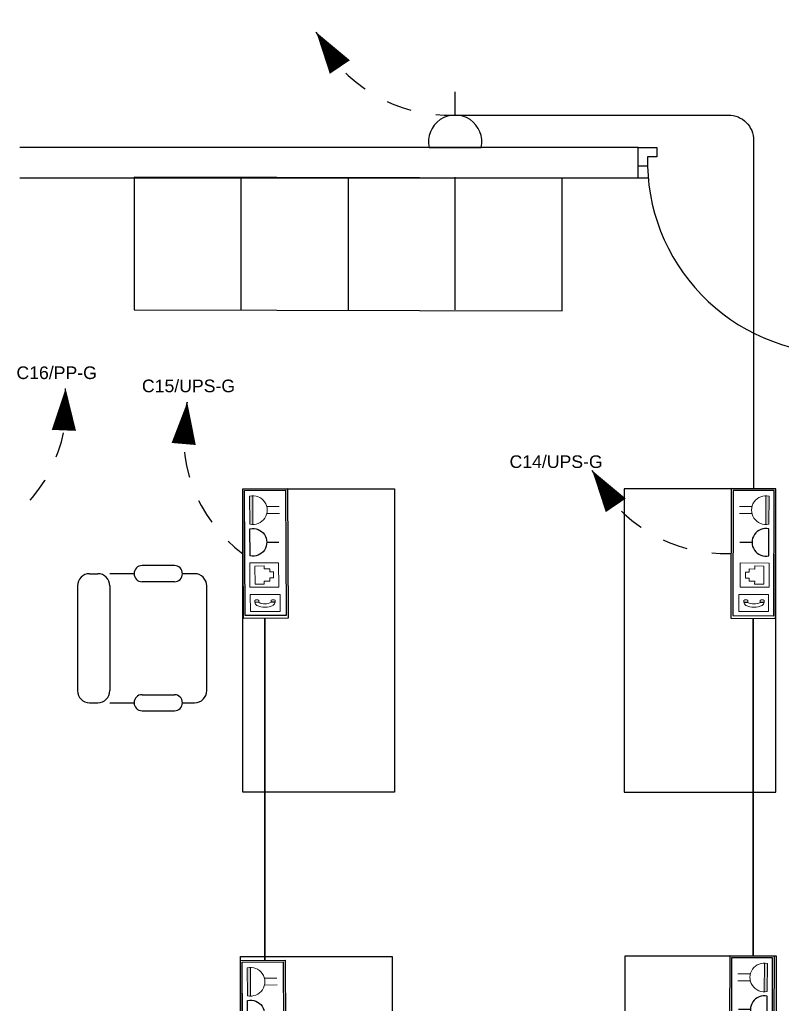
# Model space of a CAD drawing. Header units: metres. Extents: x -107 to 62, y 472 to 1032.
# Drawn here: x 23.52 to 26.535, y 509.761 to 513.655 of the extents above; entities that cross this region are included whole.
import ezdxf

# ---------------------------------------------------------------- set-up
doc = ezdxf.new("R2010")
doc.units = ezdxf.units.M
doc.header["$MEASUREMENT"] = 0
for name, pattern in [('ACAD_ISO02W100', [15, 12, -3]), ('DASHED', [0.75, 0.5, -0.25]), ('HIDDEN', [0.375, 0.25, -0.125])]:
    doc.linetypes.add(name, pattern=pattern)
doc.layers.get('0').update_dxf_attribs({"color": 8})
for name, color, linetype, lineweight in [('.', 7, 'Continuous', 9), ('Data & Telephone', 6, 'Continuous', 9), ('E-SOCKET', 2, 'Continuous', 25), ('E-TEXT-I', 4, 'Continuous', 30), ('Electrecalllll', 1, 'Continuous', 9), ('Legends', 3, 'Continuous', 9), ('power', 3, 'Continuous', 9)]:
    doc.layers.add(name, color=color, linetype=linetype, lineweight=lineweight)
for name, color, linetype in [('A-GR- wall$0$A-DOOR', 151, 'Continuous'), ('A-GR- wall$0$A-WALL', 254, 'Continuous'), ('A-GR-FURN$0$A-FURN', 11, 'Continuous'), ('A-GR-FURN$0$ESYA', 11, 'Continuous'), ('E-LEADER', 30, 'Continuous'), ('Layer1', 24, 'ACAD_ISO02W100'), ('Power W', 3, 'Continuous')]:
    doc.layers.add(name, color=color, linetype=linetype)
doc.styles.get("Standard").update_dxf_attribs({"font": 'arial.ttf'})

# ---------------------------------------------------------------- blocks, each defined once
blk = doc.blocks.new('A-GR- wall$0$DOO1')
at = {"layer": 'A-GR- wall$0$A-DOOR'}
for q in [(-74, -74), (-34.4, -120)]:
    blk.add_line((-74, -120), q, dxfattribs=at)
blk.add_lwpolyline([(-37, -74), (-74, -74), (-74, 0), (0, 0), (0, -37), (-37, -37), (-37, -74, 0.418149), (752, -813.9)], format="xyb", dxfattribs=at)
blk.add_lwpolyline([(826, -74), (752, -74), (752, -813.9), (789, -813.9), (789, -120), (826, -120), (826, 0), (752, 0), (752, -37), (789, -37), (789, -120)], dxfattribs=at)
blk = doc.blocks.new('A-GR- wall')
at = {"layer": 'A-GR- wall$0$A-WALL'}
for p, q in [((26236.4, 6785.9), (23791, 6785.9)), ((26236.4, 6665.9), (26236.4, 6785.9)), ((23791, 6665.9), (26236.4, 6665.9))]:
    blk.add_line(p, q, dxfattribs=at)
at = {"layer": 'A-GR- wall$0$A-DOOR'}
blk.add_blockref('A-GR- wall$0$DOO1', (26310.4, 6785.9), dxfattribs=at)
blk = doc.blocks.new('A-GR-FURN$0$KOLTUKT')
at = {"layer": 'A-GR-FURN$0$ESYA'}
for p, q in [((-0.2, 0.45), (-0.4, 0.45)), ((-0.725, 0.4), (-0.675, 0.4)), ((-0.45, 0.4), (-0.6, 0.4)), ((-0.075, 0.4), (-0.15, 0.4)), ((-0.8, 0.325), (-0.8, -0.325)), ((-0.6, 0.325), (-0.6, -0.325)), ((-0.2, 0.35), (-0.4, 0.35)), ((0, -0.325), (0, 0.325)), ((-0.4, -0.35), (-0.2, -0.35)), ((-0.725, -0.4), (-0.675, -0.4)), ((-0.6, -0.4), (-0.45, -0.4)), ((-0.15, -0.4), (-0.075, -0.4)), ((-0.4, -0.45), (-0.2, -0.45))]:
    blk.add_line(p, q, dxfattribs=at)
for centre, radius, start, end in [((-0.4, 0.4), 0.05, 90, 270), ((-0.2, 0.4), 0.05, 270, 90), ((-0.725, 0.325), 0.075, 90, 180), ((-0.675, 0.325), 0.075, 0, 90), ((-0.075, 0.325), 0.075, 0, 90), ((-0.725, -0.325), 0.075, 180, 270), ((-0.675, -0.325), 0.075, 270, 0), ((-0.4, -0.4), 0.05, 90, 270), ((-0.2, -0.4), 0.05, 270, 90), ((-0.075, -0.325), 0.075, 270, 0)]:
    blk.add_arc(centre, radius, start, end, dxfattribs=at)
blk = doc.blocks.new('A-GR-FURN')
at = {"layer": 'A-GR-FURN$0$A-FURN'}
for p, q in [((24667, 6143.6), (24667, 6669.2)), ((25089.8, 6669.2), (25089.8, 6143.6)), ((25512.7, 6143.6), (25512.7, 6669.2))]:
    blk.add_line(p, q, dxfattribs=at)
for points in [[(25935.6, 6665), (24244.1, 6669.2), (24244.1, 6143.6), (25935.6, 6139.4)], [(24672.7, 5435.8), (25272.7, 5435.8), (25272.7, 4235.8), (24672.7, 4235.8)], [(26781.1, 5435.8), (26181.1, 5435.8), (26181.1, 4235.8), (26781.1, 4235.8)], [(24663.5, 3586.5), (25263.5, 3586.5), (25263.5, 2386.5), (24663.5, 2386.5)], [(26783.5, 3587.7), (26183.5, 3587.7), (26183.5, 2387.7), (26783.5, 2387.7)]]:
    blk.add_lwpolyline(points, close=True, dxfattribs=at)
at = {"layer": 'A-GR-FURN$0$A-FURN', "xscale": 638.139513112257, "yscale": 638.139513112257, "zscale": 638.139513112257}
blk.add_blockref('A-GR-FURN$0$KOLTUKT', (24530.3, 4845.1), dxfattribs=at)
blk = doc.blocks.new('Network')
at = {"layer": 'Data & Telephone', "color": 6}
for p, q in [((1361.996, 129.2824), (1361.939, 129.2824)), ((1361.939, 129.2146), (1361.939, 129.2824)), ((1361.996, 129.2146), (1361.996, 129.2824)), ((1361.9605, 129.2615), (1361.9533, 129.2615)), ((1361.9533, 129.2615), (1361.9533, 129.2484)), ((1361.9745, 129.2703), (1361.9605, 129.2703)), ((1361.9605, 129.2703), (1361.9605, 129.2615)), ((1361.9745, 129.2703), (1361.9745, 129.2615)), ((1361.9745, 129.2615), (1361.9817, 129.2615)), ((1361.9817, 129.2615), (1361.9817, 129.2484)), ((1361.9533, 129.2484), (1361.9462, 129.2484)), ((1361.9462, 129.2268), (1361.9462, 129.2484)), ((1361.9462, 129.2268), (1361.9888, 129.2268)), ((1361.9817, 129.2484), (1361.9888, 129.2484)), ((1361.9888, 129.2268), (1361.9888, 129.2484)), ((1361.939, 129.2146), (1361.996, 129.2146))]:
    blk.add_line(p, q, dxfattribs=at)
blk = doc.blocks.new('DUPLEX SOCKET')
at = {"layer": 'power', "color": 2}
for p, q in [((0, 198), (0, -198)), ((240, 49), (417, 49)), ((240, -49), (417, -49))]:
    blk.add_line(p, q, dxfattribs=at)
blk.add_arc((44, 0), 202, 257.429, 102.5754, dxfattribs=at)
blk = doc.blocks.new('Telephone')
at = {"layer": 'Electrecalllll'}
for points in [[(1356.0671, 130.3723), (1356.0644, 130.3723), (1356.0644, 130.3373), (1356.0671, 130.3373)], [(1356.0671, 130.2298), (1356.0644, 130.2298), (1356.0644, 130.1949), (1356.0671, 130.1949)]]:
    blk.add_hatch(color=4, dxfattribs=at).paths.add_polyline_path(points)
at = {"layer": 'Electrecalllll', "color": 4}
for p, q in [((1356.0816, 130.3723), (1356.0644, 130.3723)), ((1356.0644, 130.3723), (1356.0644, 130.3373)), ((1356.0671, 130.3723), (1356.0671, 130.3373)), ((1356.0816, 130.3373), (1356.0644, 130.3373)), ((1356.0816, 130.2298), (1356.0644, 130.2298)), ((1356.0644, 130.2298), (1356.0644, 130.1949)), ((1356.0671, 130.2298), (1356.0671, 130.1949)), ((1356.0816, 130.1949), (1356.0644, 130.1949))]:
    blk.add_line(p, q, dxfattribs=at)
blk.add_lwpolyline([(1356.1323, 130.4147), (1355.9838, 130.4147), (1355.9838, 130.1562), (1356.1323, 130.1562)], close=True, dxfattribs=at)
for centre, radius, start, end in [((1356.0865, 130.3095), 0.0665, 109.34445, 136.92358), ((1356.0508, 130.3548), 0.0353, 330.34823, 29.65177), ((1356.188, 130.2828), 0.1666, 154.32499, 204.78838), ((1356.1603, 130.2836), 0.1099, 150.72502, 209.27498), ((1356.0901, 130.2643), 0.0741, 223.94833, 249.72729), ((1356.0508, 130.2123), 0.0353, 330.34823, 29.65177)]:
    blk.add_arc(centre, radius, start, end, dxfattribs=at)
blk = doc.blocks.new('h socket')
at = {"layer": 'E-SOCKET'}
for p, q in [((0, 0.1441), (0, 0.2476)), ((-0.1155, 0), (0.1155, 0))]:
    blk.add_line(p, q, dxfattribs=at)
blk.add_arc((0, 0.0258), 0.1183, 347.4312, 192.5776, dxfattribs=at)
blk = doc.blocks.new('H s')
at = {"xscale": 1.050492552334089, "yscale": 1.050492552334089, "zscale": 1.050492552334089}
blk.add_blockref('h socket', (0, 0), dxfattribs=at)
blk = doc.blocks.new('Floor Box 2')
at = {"layer": '.', "linetype": 'DASHED', "lineweight": 0, "ltscale": 0.4}
h = blk.add_hatch(color=2, dxfattribs=at)
h.dxf.hatch_style = 1
h.paths.add_polyline_path([(0.0286, -0.0272, 0.054926), (0.0272, -0.0396), (0.1409, -0.0402, 0.054906), (0.1396, -0.0278)])
for points in [[(0.5123, -0.0017), (0, 0), (-0.001, -0.1767), (0.5113, -0.1783)], [(0.5016, -0.0087), (0.0071, -0.0072), (0.0062, -0.1696), (0.5008, -0.1711)]]:
    blk.add_lwpolyline(points, close=True)
at = {"layer": 'Legends', "color": 2, "linetype": 'DASHED', "lineweight": 0, "ltscale": 0.4}
blk.add_lwpolyline([(0.1409, -0.0402), (0.0272, -0.0396)], dxfattribs=at)
at = {"xscale": 0.4543284512265046, "yscale": 0.4543284512265046, "zscale": 0.4543284512265046, "rotation": 180}
blk.add_blockref('Telephone', (616.5476, 59.1046), dxfattribs=at)
at = {"layer": 'Data & Telephone', "color": 0, "lineweight": 60, "xscale": -1.685405181710514, "yscale": 1.685405181710514, "zscale": 1.685405181733448, "rotation": 179.6918616787939}
blk.add_blockref('Network', (-2293.9213, 230.0937), dxfattribs=at)
at = {"layer": 'Layer1', "linetype": 'Continuous', "lineweight": 35, "xscale": 0.4391741577047093, "yscale": 0.4391741577047093, "zscale": 0.4391741577047093, "rotation": 180}
blk.add_blockref('H s', (0.2116, -0.0282), dxfattribs=at)
at = {"layer": 'power', "xscale": -0.0002808277206373994, "yscale": 0.0002808277206373993, "zscale": 0.0002808277206373995, "rotation": 89.69844143202054}
blk.add_blockref('DUPLEX SOCKET', (0.0841, -0.0275), dxfattribs=at)
blk = doc.blocks.new('*U127')
blk.add_line((233, 512.3), (309.4, 559.6))
blk.add_lwpolyline([(309.4, 559.6, 0, 96, 0), (174.8, 461.8, 96, 96, 0)], format="xyseb")
at = {"linetype": 'HIDDEN', "ltscale": 0.2}
blk.add_arc((581.3, 44), 583, 117.8068, 184.3237, dxfattribs=at)
blk = doc.blocks.new('*U130')
blk.add_line((-559.2, -63.8), (-627.7, -121.8))
blk.add_lwpolyline([(-627.7, -121.8, 0, 96, 0), (-493.2, -24, 96, 96, 0)], format="xyseb")
at = {"linetype": 'HIDDEN', "ltscale": 0.2}
blk.add_arc((-221, -539.5), 583, 67.7241, 134.241, dxfattribs=at)

msp = doc.modelspace()

# ---------------------------------------------------------------- linework, layer by layer
at = {"layer": 'Power W', "color": 7, "linetype": 'Continuous', "lineweight": 25, "ltscale": 0.4}
msp.add_lwpolyline([(25.2416, 513.2775), (26.3217, 513.2775, -0.414214), (26.4217, 513.1775), (26.4217, 511.7992)], format="xyb", dxfattribs=at)
at = {"layer": 'Power W', "color": 6, "linetype": 'Continuous', "lineweight": 30, "ltscale": 0.4}
for points in [[(24.4886, 509.9345), (24.4887, 511.2876)], [(26.4201, 511.2874), (26.4202, 509.9514)]]:
    msp.add_lwpolyline(points, dxfattribs=at)

# ---------------------------------------------------------------- block references
at = {"xscale": 0.001, "yscale": 0.001, "zscale": 0.001}
for name in ['A-GR- wall', 'A-GR-FURN']:
    msp.add_blockref(name, (-0.2711, 506.3633), dxfattribs=at)
at = {"layer": 'E-LEADER'}
for name, p, xscale, yscale, zscale, rotation in [('*U127', (25.2416, 513.2775), 0.001, 0.001, 0.001, 88.11511414529396), ('*U130', (23.4075, 511.6288), 0.0009999999999999998, 0.0009999999999999998, 0.0009999999999999998, 231.6499861351494), ('*U127', (24.4028, 511.5421), 0.0009999999999999998, 0.0009999999999999998, 0.0009999999999999998, 49.08950445275745), ('*U127', (26.3326, 511.544), 0.001, 0.001, 0.001, 88.11511414529396)]:
    msp.add_blockref(name, p, dxfattribs=dict(at, xscale=xscale, yscale=yscale, zscale=zscale, rotation=rotation))
at = {"layer": 'E-SOCKET', "color": 2, "linetype": 'DASHED', "lineweight": 0, "xscale": -1, "rotation": 90.1373294590555}
for p in [(24.4017, 511.7992), (24.3925, 509.9338)]:
    msp.add_blockref('Floor Box 2', p, dxfattribs=at)
at = {"layer": 'E-SOCKET', "color": 2, "linetype": 'DASHED', "lineweight": 0, "rotation": 270}
for p in [(26.5101, 511.7992), (26.5037, 509.951)]:
    msp.add_blockref('Floor Box 2', p, dxfattribs=at)
at = {"layer": 'power', "xscale": 0.8477581206247471, "yscale": 0.8477581206247471, "zscale": 0.8477581206247471}
msp.add_blockref('H s', (25.2416, 513.1492), dxfattribs=at)

# ---------------------------------------------------------------- texts
at = {"layer": 'E-TEXT-I', "color": 3, "linetype": 'DASHED', "lineweight": 0, "ltscale": 0.4}
for s, p in [('C16/PP-G', (23.5071, 512.2334)), ('C15/UPS-G', (24.0033, 512.1813)), ('C14/UPS-G', (25.4567, 511.8817))]:
    msp.add_text(s, height=0.04992, dxfattribs=at).set_placement(p)

doc.saveas('drawing.dxf')
